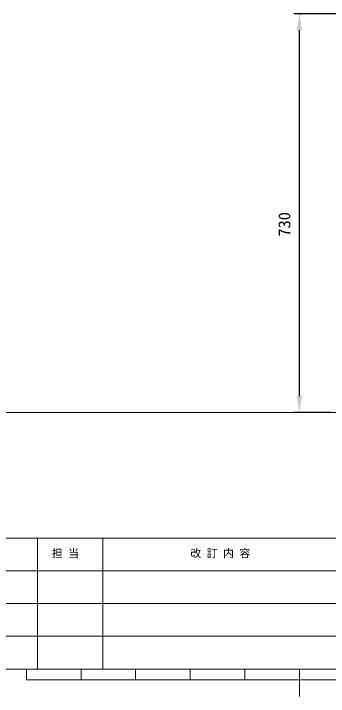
# Model space of a CAD drawing. Units: millimetres, scale not verified. Extents: x -203 to 203, y -143 to 143.
# Drawn here: x -52.4 to 5.3, y -143 to -17.9 of the extents above; entities that cross this region are included whole.
import ezdxf
from ezdxf.enums import TextEntityAlignment as Align

# ---------------------------------------------------------------- set-up
doc = ezdxf.new("R2010")
doc.units = ezdxf.units.MM
doc.header["$LTSCALE"] = 0.5
doc.header["$PDMODE"] = 32
doc.header["$PDSIZE"] = 0.1
for name, color, linetype, lineweight in [('0-1_DIMENSION_LINES$02_DIMENSI', 7, 'Continuous', 25), ('0-3_DIMENSION_LINES$03_LINES', 7, 'Continuous', 18), ('0-7_図面_FORMAT$03_TEXT', 7, 'Continuous', 18), ('0-A_図面_FORMAT$01_WAKU$OUT_LINE', 6, 'Continuous', 18), ('0-B_図面_FORMAT$01_WAKU$SUB_LINE', 7, 'Continuous', 18)]:
    doc.layers.add(name, color=color, linetype=linetype, lineweight=lineweight)
doc.layers.add('0-2_DEFPOINTS', color=7, linetype='Continuous')
doc.styles.add('ＭＳ ゴシック', font='')
doc.styles.get('ＭＳ ゴシック').set_extended_font_data('MS Gothic')

# ---------------------------------------------------------------- blocks, each defined once
blk = doc.blocks.new('D13')
at = {"layer": '0-1_DIMENSION_LINES$02_DIMENSI'}
for p, q in [((435.924, 261), (418, 261)), ((420, 121), (420, 255)), ((431.6, 115), (418, 115))]:
    blk.add_line(p, q, dxfattribs=at)
for points in [[(421, 255), (419, 255), (420, 261)], [(419, 121), (421, 121), (420, 115)]]:
    blk.add_solid(points, dxfattribs=at)
at = {"layer": '0-2_DEFPOINTS'}
for p in [(420, 261), (438.924, 261), (434.6, 115)]:
    blk.add_point(p, dxfattribs=at)
at = {"layer": '0-1_DIMENSION_LINES$02_DIMENSI', "style": 'ＭＳ ゴシック'}
blk.add_text('730', height=4.399, rotation=90, dxfattribs=at).set_placement((418, 179.429), align=Align.BOTTOM_LEFT)

msp = doc.modelspace()

# ---------------------------------------------------------------- linework, layer by layer
at = {"layer": '0-3_DIMENSION_LINES$03_LINES'}
msp.add_line((-143, -91), (132, -91), dxfattribs=at)
at = {"layer": '0-A_図面_FORMAT$01_WAKU$OUT_LINE'}
for p, q in [((198, -114), (-198, -114)), ((198, -120), (-78, -120)), ((-198, -138), (198, -138)), ((-50, -140), (-50, -138)), ((-40, -140), (-40, -138)), ((-30, -140), (-30, -138)), ((-20, -140), (-20, -138)), ((-10, -140), (-10, -138)), ((0, -138), (0, -143)), ((-50, -140), (50, -140))]:
    msp.add_line(p, q, dxfattribs=at)
at = {"layer": '0-B_図面_FORMAT$01_WAKU$SUB_LINE'}
for p, q in [((-48, -114), (-48, -138)), ((-36, -114), (-36, -138)), ((12, -126), (-78, -126)), ((12, -132), (-78, -132))]:
    msp.add_line(p, q, dxfattribs=at)

# ---------------------------------------------------------------- block references
at = {"layer": '0-1_DIMENSION_LINES$02_DIMENSI', "xscale": 0.5, "yscale": 0.5}
msp.add_blockref('D13', (-210, -148.5), dxfattribs=at)

# ---------------------------------------------------------------- texts
at = {"layer": '0-7_図面_FORMAT$03_TEXT', "style": 'ＭＳ ゴシック'}
for s, p in [('担 当', (-45.3714, -117.9799)), ('改 訂 内 容', (-19.9835, -117.964))]:
    msp.add_text(s, height=1.466, dxfattribs=at).set_placement(p, align=Align.BOTTOM_LEFT)

doc.saveas('drawing.dxf')
